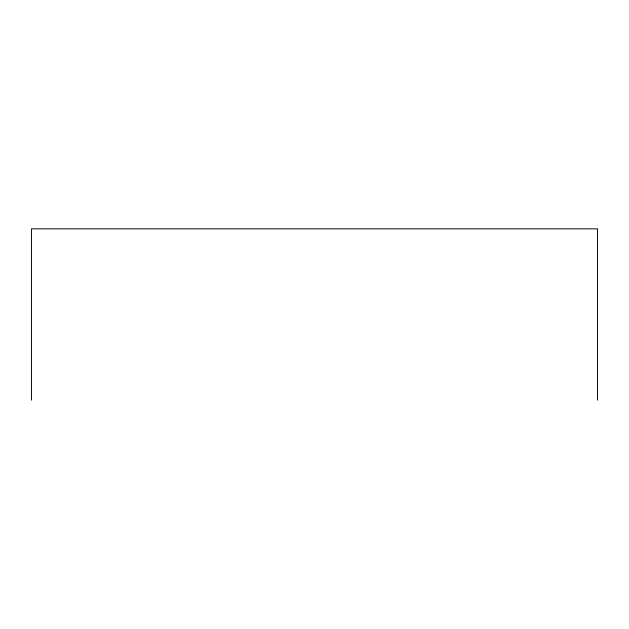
<?xml version="1.0" encoding="UTF-8"?>
<svg xmlns="http://www.w3.org/2000/svg" width="629" height="629" viewBox="0 0 629 629"><rect width="100%" height="100%" fill="white"/><g stroke="black" fill="none" stroke-linecap="round" stroke-linejoin="round"><path stroke-width="0.94" d="M597.55 400.162L597.55 228.838L31.45 228.838L31.45 400.162"/></g></svg>
